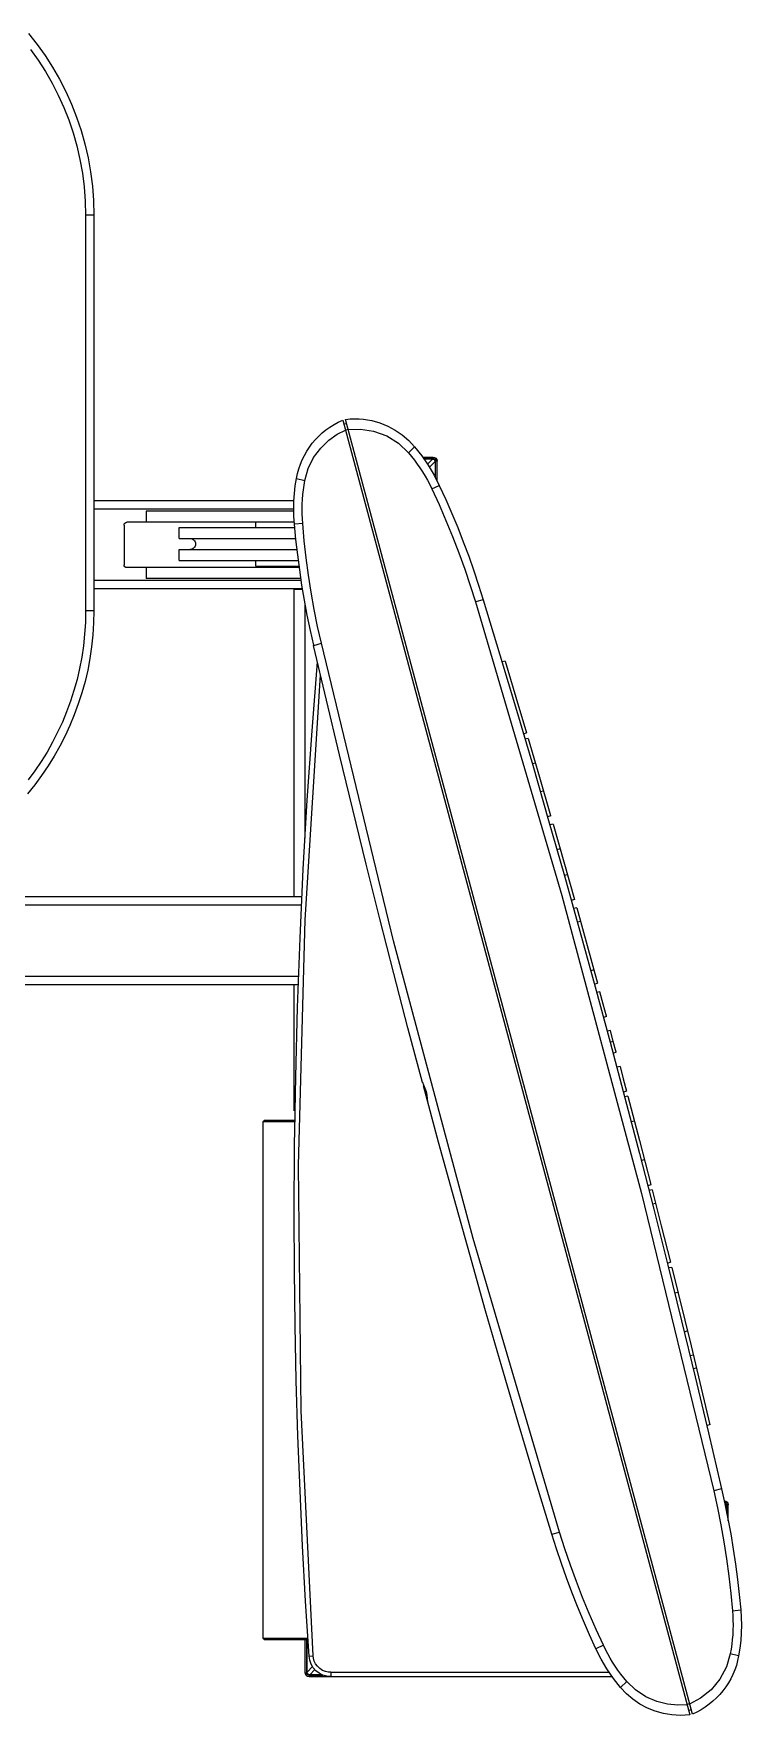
# Model space of a CAD drawing. Header units: millimetres. Extents: x 24547 to 62889, y 34568 to 56011.
# Drawn here: x 47975 to 48359, y 44999 to 45913 of the extents above; entities that cross this region are included whole.
import ezdxf

# ---------------------------------------------------------------- set-up
doc = ezdxf.new("R2010")
doc.units = ezdxf.units.MM

# ---------------------------------------------------------------- blocks, each defined once
blk = doc.blocks.new('A$C39132E64')
for points in [[(558.38, 761.36), (562.22, 756.48), (565.83, 751.41), (569.2, 746.16), (572.31, 740.75), (575.17, 735.17), (577.76, 729.44), (580.08, 723.57), (582.11, 717.56), (583.86, 711.43), (585.3, 705.17), (586.44, 698.81), (587.26, 692.34), (587.76, 685.77), (587.93, 679.12)], [(559.24, 754.25), (562.74, 749.33), (566.01, 744.23), (569.03, 738.97), (571.81, 733.55), (574.32, 727.99), (576.57, 722.29), (578.55, 716.45), (580.24, 710.5), (581.65, 704.42), (582.75, 698.24), (583.55, 691.96), (584.04, 685.58), (584.2, 679.12)], [(584.2, 679.12), (584.2, 500.03)], [(587.93, 679.12), (584.2, 679.12)], [(587.93, 679.12), (587.93, 500.03)], [(679.64, 560.03), (680.1, 562.22), (680.69, 564.36), (681.41, 566.44), (682.25, 568.47), (683.21, 570.44), (684.29, 572.33), (685.48, 574.15), (686.78, 575.9), (688.19, 577.56), (689.69, 579.13), (691.29, 580.61), (692.99, 581.99), (694.77, 583.27), (696.64, 584.44), (698.58, 585.5), (700.61, 586.44)], [(700.61, 586.44), (857.69, 0.26)], [(701.78, 586.75), (703.89, 586.95), (706.02, 587.01), (707.98, 586.96), (709.92, 586.8), (711.84, 586.53), (713.73, 586.16), (717.43, 585.12), (720.98, 583.69), (724.36, 581.89), (727.53, 579.72), (730.47, 577.2), (733.13, 574.36)], [(858.84, 0.57), (701.78, 586.75)], [(683.44, 559.11), (684.96, 564.43), (687.42, 569.43), (690.62, 573.77), (694.28, 577.3), (698.13, 579.99), (701.83, 581.89)], [(702.3, 584.72), (701.13, 584.51)], [(703.01, 582.09), (701.86, 581.8)], [(702.98, 582.19), (708.55, 582.36)], [(708.55, 582.36), (714.56, 581.43), (720.5, 579.24), (725.81, 575.92), (730.29, 571.66)], [(733.13, 574.36), (730.29, 571.66)], [(730.29, 571.66), (731.7, 569.98), (733.03, 568.27), (734.33, 566.52), (735.55, 564.73), (736.73, 562.91), (737.87, 561.05), (738.94, 559.15), (739.96, 557.22), (740.92, 555.27)], [(733.13, 574.36), (736.35, 570.26), (739.29, 565.97), (741.95, 561.49), (744.3, 556.84)], [(736.78, 569.68), (741.49, 569.68)], [(737.27, 568.98), (741.49, 568.98)], [(741.2, 568.78), (737.4, 568.78)], [(738.94, 566.5), (741.2, 568.78)], [(739.85, 565.09), (742.38, 567.61)], [(741.2, 568.78), (741.6, 568.73), (741.91, 568.56), (742.17, 568.31), (742.32, 567.99), (742.38, 567.61)], [(741.49, 569.68), (742.19, 569.54), (742.76, 569.15), (743.15, 568.58), (743.29, 567.88)], [(741.49, 569.68), (741.49, 568.98)], [(741.49, 568.98), (741.91, 568.89), (742.26, 568.66), (742.5, 568.31), (742.58, 567.88)], [(742.38, 567.61), (742.38, 560.67)], [(743.29, 567.88), (742.58, 567.88)], [(742.58, 560.28), (742.58, 567.88)], [(743.29, 558.95), (743.29, 567.88)], [(678.73, 539.28), (678.51, 542.74), (678.44, 546.21), (678.52, 549.68), (678.74, 553.14), (679.11, 556.6), (679.64, 560.03)], [(679.64, 560.03), (683.44, 559.11)], [(682.46, 539.6), (682.31, 541.78), (682.22, 543.97), (682.21, 546.14), (682.25, 548.31), (682.38, 550.49), (682.53, 552.65), (682.78, 554.81), (683.08, 556.96), (683.44, 559.11)], [(740.92, 555.27), (744.3, 556.84)], [(744.3, 556.84), (747.19, 550.52), (749.96, 544.15), (752.62, 537.73), (755.16, 531.27), (757.59, 524.77), (759.91, 518.22), (762.11, 511.63), (764.2, 505.01)], [(678.52, 549.79), (587.93, 549.79)], [(740.92, 555.27), (744.2, 548.12), (747.32, 540.92), (750.29, 533.67), (753.13, 526.35), (755.81, 518.98), (758.34, 511.55), (760.71, 504.07)], [(678.44, 546.04), (587.93, 546.04)], [(678.44, 545.12), (611.56, 545.12)], [(611.56, 545.12), (611.56, 540.15)], [(601.61, 538.91), (601.71, 539.39), (601.97, 539.79), (602.36, 540.05), (602.85, 540.15)], [(601.61, 538.91), (601.61, 520.88)], [(678.68, 540.15), (602.85, 540.15)], [(626.49, 537.77), (678.89, 537.77)], [(626.49, 532.79), (626.49, 537.77)], [(661.31, 537.77), (661.31, 540.15)], [(682.46, 539.6), (678.73, 539.28)], [(687.43, 484.44), (685.92, 491.22), (684.54, 498.03), (683.27, 504.86), (682.12, 511.71), (681.09, 518.57), (680.19, 525.46), (679.4, 532.36), (678.73, 539.28)], [(690.9, 485.37), (689.23, 493.03), (687.7, 500.73), (686.34, 508.46), (685.14, 516.21), (684.08, 523.98), (683.18, 531.78), (682.46, 539.6)], [(626.49, 532.79), (679.38, 532.79)], [(626.49, 527.82), (679.93, 527.82)], [(626.49, 522.85), (626.49, 527.82)], [(631.46, 532.79), (631.96, 532.74), (632.42, 532.59), (632.84, 532.36), (633.21, 532.06), (633.51, 531.69), (633.74, 531.27), (633.89, 530.81), (633.94, 530.31), (633.89, 529.8), (633.74, 529.33), (633.51, 528.91), (633.21, 528.54), (632.84, 528.24), (632.42, 528.01), (631.96, 527.86), (631.46, 527.81)], [(631.46, 527.82), (631.46, 527.81)], [(602.85, 519.64), (602.36, 519.74), (601.97, 520), (601.71, 520.4), (601.61, 520.88)], [(680.97, 519.64), (602.85, 519.64)], [(611.56, 519.64), (611.56, 514.67)], [(626.49, 522.85), (680.53, 522.85)], [(661.31, 520.25), (661.31, 522.85)], [(661.31, 520.25), (680.87, 520.25)], [(681.83, 513.73), (587.93, 513.73)], [(681.67, 514.67), (611.56, 514.67)], [(682.42, 509.99), (587.93, 509.99)], [(678.6, 370.71), (678.6, 509.99)], [(682.46, 509.69), (678.6, 509.69)], [(683.57, 397.13), (683.57, 503.16)], [(764.2, 505.01), (760.71, 504.07)], [(760.71, 504.07), (799.77, 371.11), (835.89, 236.3), (868.55, 101.64)], [(764.2, 505.01), (771.76, 480.09), (779.22, 455.13), (786.56, 430.14), (793.79, 405.12), (800.92, 380.07), (807.93, 354.99), (814.84, 329.88), (821.63, 304.74), (828.32, 279.57), (834.9, 254.37), (841.36, 229.14), (847.72, 203.88), (853.96, 178.6), (860.1, 153.29), (866.12, 127.95), (872.04, 102.58)], [(584.2, 500.03), (584.09, 494.73), (583.76, 489.46), (583.21, 484.25), (582.45, 479.1), (581.48, 474.01), (580.31, 468.99), (578.94, 464.04), (577.37, 459.16), (575.62, 454.37), (573.67, 449.67), (571.54, 445.06), (569.22, 440.55), (566.73, 436.14), (564.07, 431.83), (561.24, 427.65), (558.24, 423.57)], [(587.93, 500.03), (587.82, 494.57), (587.47, 489.15), (586.91, 483.79), (586.13, 478.48), (585.13, 473.24), (583.93, 468.07), (582.52, 462.97), (580.9, 457.95), (579.09, 453.02), (577.09, 448.18), (574.89, 443.43), (572.51, 438.78), (569.94, 434.24), (567.2, 429.81), (564.29, 425.5), (561.2, 421.3), (557.95, 417.24)], [(587.93, 500.03), (584.2, 500.03)], [(736.65, 286.59), (730.12, 311.23), (723.7, 335.9), (717.39, 360.59), (711.18, 385.31), (705.08, 410.05), (699.08, 434.82), (693.19, 459.62), (687.4, 484.43)], [(687.43, 484.43), (687.4, 484.43)], [(687.43, 484.43), (690.9, 485.37)], [(798.73, 82.94), (759.69, 215.89), (723.57, 350.7), (690.9, 485.37)], [(685.32, 26.82), (683.75, 51.75), (682.39, 76.69), (681.24, 101.63), (680.3, 126.58), (679.57, 151.54), (679.05, 176.51), (678.73, 201.48), (678.63, 226.46), (678.79, 257.8), (679.28, 289.14), (680.11, 320.48), (681.26, 351.8), (682.74, 383.1), (684.55, 414.4), (686.68, 445.67), (689.15, 476.92)], [(689.17, 476.92), (689.15, 476.92)], [(774.17, 477.2), (772.72, 476.93)], [(774.17, 477.22), (779.01, 461), (783.81, 444.76)], [(687.19, 26.93), (681.83, 137.89), (680.61, 249.01), (683.51, 360.11), (690.55, 470.96)], [(783.84, 444.76), (782.43, 444.25)], [(784.56, 442.29), (783.08, 442.03)], [(783.84, 444.76), (783.81, 444.76)], [(784.54, 442.26), (789.65, 424.81), (794.69, 407.34)], [(787.79, 431.21), (786.39, 430.7)], [(791.52, 418.4), (790.06, 418.07)], [(794.72, 407.31), (793.31, 406.8)], [(794.72, 407.31), (794.69, 407.34)], [(795.81, 403.48), (794.33, 403.22)], [(795.79, 403.52), (800.63, 386.49), (805.42, 369.43)], [(798.96, 392.38), (797.56, 391.87)], [(802.32, 380.51), (800.87, 380.25)], [(461.7, 366.97), (681.99, 366.97)], [(475.62, 370.71), (682.22, 370.71)], [(805.45, 369.4), (804.04, 368.89)], [(806.52, 365.57), (805.06, 365.31)], [(805.45, 369.4), (805.42, 369.43)], [(806.52, 365.53), (811.25, 348.51), (815.92, 331.46)], [(808.23, 359.43), (806.78, 359.09)], [(814.28, 337.58), (812.85, 337.14)], [(327.11, 330.91), (680.71, 330.91)], [(341.03, 334.64), (680.87, 334.64)], [(678.6, 273.7), (678.6, 330.91)], [(815.94, 331.43), (814.54, 330.91)], [(817.01, 327.58), (815.53, 327.32)], [(815.94, 331.43), (815.92, 331.46)], [(820.01, 316.49), (818.5, 322.02), (817.01, 327.55)], [(820.01, 316.46), (818.6, 315.94)], [(820.01, 316.46), (820.01, 316.49)], [(821.75, 310.01), (820.27, 309.75)], [(823.08, 305.11), (821.62, 304.73)], [(824.38, 300.18), (823.05, 305.11), (821.73, 310.05)], [(824.38, 300.21), (822.98, 299.69)], [(824.38, 300.21), (824.38, 300.18)], [(826.1, 293.78), (824.62, 293.52)], [(826.1, 293.74), (827.56, 288.2), (829.02, 282.66)], [(736.67, 286.6), (737.14, 285.47), (737.79, 284.01), (738.34, 282.41), (738.65, 280.74), (738.81, 279.17), (738.99, 277.94)], [(795.24, 81.98), (787.58, 107.24), (780.03, 132.54), (772.59, 157.86), (765.27, 183.22), (758.05, 208.62), (750.95, 234.04), (743.96, 259.49), (737.09, 284.97)], [(737.12, 284.97), (737.09, 284.97)], [(829.04, 282.61), (827.64, 282.11)], [(829.04, 282.61), (829.02, 282.66)], [(829.67, 280.31), (828.18, 280.08)], [(829.64, 280.34), (834.88, 260.32), (840.03, 240.29)], [(664.47, 268.72), (665.08, 269.35)], [(664.47, 268.72), (664.47, 34.95)], [(679.23, 268.72), (664.47, 268.72)], [(679.25, 269.35), (665.08, 269.35)], [(832.64, 268.96), (831.18, 268.67)], [(837.14, 251.61), (835.71, 251.12)], [(840.06, 240.23), (838.65, 239.71)], [(840.66, 237.94), (839.17, 237.68)], [(840.06, 240.23), (840.03, 240.29)], [(840.63, 237.97), (844.79, 221.56), (848.91, 205.13)], [(842.22, 231.77), (840.76, 231.43)], [(848.94, 205.13), (847.53, 204.61)], [(849.51, 202.81), (848.03, 202.58)], [(848.94, 205.13), (848.91, 205.13)], [(849.51, 202.81), (858.24, 167.24), (866.78, 131.61)], [(852.32, 191.43), (850.87, 191.15)], [(856.6, 174.04), (855.19, 173.54)], [(859.28, 163), (857.82, 162.73)], [(860.68, 157.19), (859.23, 156.85)], [(866.78, 131.64), (865.37, 131.12)], [(866.78, 131.64), (866.78, 131.61)], [(872.04, 102.55), (868.55, 101.64)], [(868.55, 101.64), (870.24, 93.96), (871.75, 86.28), (873.11, 78.54), (874.33, 70.81), (875.37, 63.02), (876.26, 55.23), (876.99, 47.4)], [(872.04, 102.55), (872.04, 102.58)], [(872.04, 102.55), (873.54, 95.77), (874.92, 88.97), (876.19, 82.15), (877.33, 75.3), (878.36, 68.43), (879.26, 61.55), (880.04, 54.65), (880.71, 47.73)], [(873.31, 97.11), (874.01, 96.97), (874.58, 96.59), (874.97, 96.02), (875.11, 95.34)], [(873.31, 97.11), (873.31, 96.77)], [(873.39, 96.41), (873.79, 96.31), (874.11, 96.08), (874.33, 95.74), (874.41, 95.34)], [(873.44, 96.15), (873.73, 96.02), (873.99, 95.76), (874.15, 95.44), (874.2, 95.05)], [(873.78, 94.64), (874.2, 95.05)], [(874.2, 95.05), (874.2, 92.47)], [(875.11, 95.34), (874.41, 95.34)], [(874.41, 91.49), (874.41, 95.34)], [(875.11, 88), (875.11, 95.34)], [(795.27, 82.01), (798.73, 82.94)], [(795.27, 82.01), (795.27, 81.98)], [(815.16, 30.16), (812.28, 36.48), (809.51, 42.85), (806.85, 49.27), (804.31, 55.73), (801.88, 62.23), (799.56, 68.77), (797.36, 75.36), (795.27, 81.98)], [(818.55, 31.75), (815.27, 38.88), (812.14, 46.09), (809.15, 53.33), (806.34, 60.65), (803.65, 68.02), (801.13, 75.44), (798.73, 82.94)], [(876.99, 47.4), (877.14, 45.21), (877.22, 43.05), (877.25, 40.86), (877.19, 38.7), (877.09, 36.51), (876.91, 34.35), (876.67, 32.19), (876.36, 30.03), (876, 27.89)], [(876.99, 47.4), (880.71, 47.73)], [(880.71, 47.73), (880.94, 44.26), (881.02, 40.78), (880.94, 37.31), (880.71, 33.85), (880.33, 30.41), (879.8, 26.98)], [(664.47, 34.95), (684.84, 34.95)], [(665.08, 34.32), (664.47, 34.95)], [(665.08, 34.32), (684.88, 34.32)], [(683.57, 19.32), (683.57, 34.32)], [(684.28, 19.32), (684.28, 34.32)], [(684.49, 19.58), (684.49, 34.32)], [(818.55, 31.75), (815.16, 30.16)], [(829.15, 15.34), (827.77, 17.01), (826.41, 18.72), (825.14, 20.47), (823.91, 22.27), (822.72, 24.09), (821.6, 25.96), (820.53, 27.84), (819.51, 29.77), (818.55, 31.75)], [(685.32, 26.82), (687.19, 26.93)], [(695.24, 17.53), (693.33, 17.71), (691.53, 18.24), (689.89, 19.09), (688.44, 20.21), (687.23, 21.58), (686.28, 23.16), (685.63, 24.92), (685.32, 26.82)], [(695.14, 19.51), (694.03, 19.58), (692.77, 19.87), (691.49, 20.39), (690.24, 21.2), (689.17, 22.21), (688.31, 23.39), (687.72, 24.61), (687.35, 25.83), (687.19, 26.93)], [(826.31, 12.63), (823.1, 16.74), (820.17, 21.03), (817.52, 25.51), (815.16, 30.16)], [(879.8, 26.98), (879.34, 24.79), (878.76, 22.65), (878.04, 20.56), (877.2, 18.54), (876.24, 16.57), (875.17, 14.68), (873.97, 12.85), (872.68, 11.11), (871.27, 9.45), (869.77, 7.88), (868.16, 6.4), (866.47, 5.02), (864.68, 3.74), (862.81, 2.57), (860.86, 1.51), (858.84, 0.57)], [(876, 27.89), (874.28, 21.98), (871.34, 16.46), (867.32, 11.61), (862.58, 7.79)], [(879.8, 26.98), (876, 27.89)], [(685.37, 17.53), (684.67, 17.67), (684.1, 18.05), (683.72, 18.63), (683.57, 19.32)], [(683.57, 19.32), (684.28, 19.32)], [(685.37, 18.23), (684.95, 18.32), (684.6, 18.55), (684.36, 18.9), (684.28, 19.32)], [(684.49, 19.58), (686.93, 22.06)], [(685.66, 18.41), (685.27, 18.49), (684.96, 18.65), (684.69, 18.88), (684.54, 19.22), (684.49, 19.58)], [(685.37, 18.23), (691.7, 18.23)], [(685.37, 18.23), (685.37, 17.53)], [(685.37, 17.53), (695.24, 17.53)], [(685.66, 18.41), (687.95, 20.73)], [(691.18, 18.41), (685.66, 18.41)], [(695.14, 19.51), (821.15, 19.51)], [(695.14, 19.51), (695.24, 17.53)], [(695.24, 17.53), (822.53, 17.53)], [(826.31, 12.63), (829.15, 15.34)], [(856.46, 4.79), (852.32, 4.58), (847.66, 5), (842.72, 6.22), (837.77, 8.36), (833.13, 11.49), (829.15, 15.34)], [(857.69, 0.26), (855.57, 0.06), (853.44, 0), (851.49, 0.05), (849.55, 0.21), (847.63, 0.48), (845.74, 0.85), (842.04, 1.89), (838.48, 3.32), (835.1, 5.12), (831.92, 7.28), (828.98, 9.79), (826.31, 12.63)], [(862.58, 7.79), (857.61, 5.11)], [(857.58, 5.21), (856.44, 4.9)], [(858.29, 2.58), (857.27, 2.21)]]:
    blk.add_lwpolyline(points)

msp = doc.modelspace()

# ---------------------------------------------------------------- block references
at = {"xscale": 1.2, "yscale": 1.2, "zscale": 1.2}
msp.add_blockref('A$C39132E64', (47301.97, 44998.98), dxfattribs=at)

doc.saveas('drawing.dxf')
